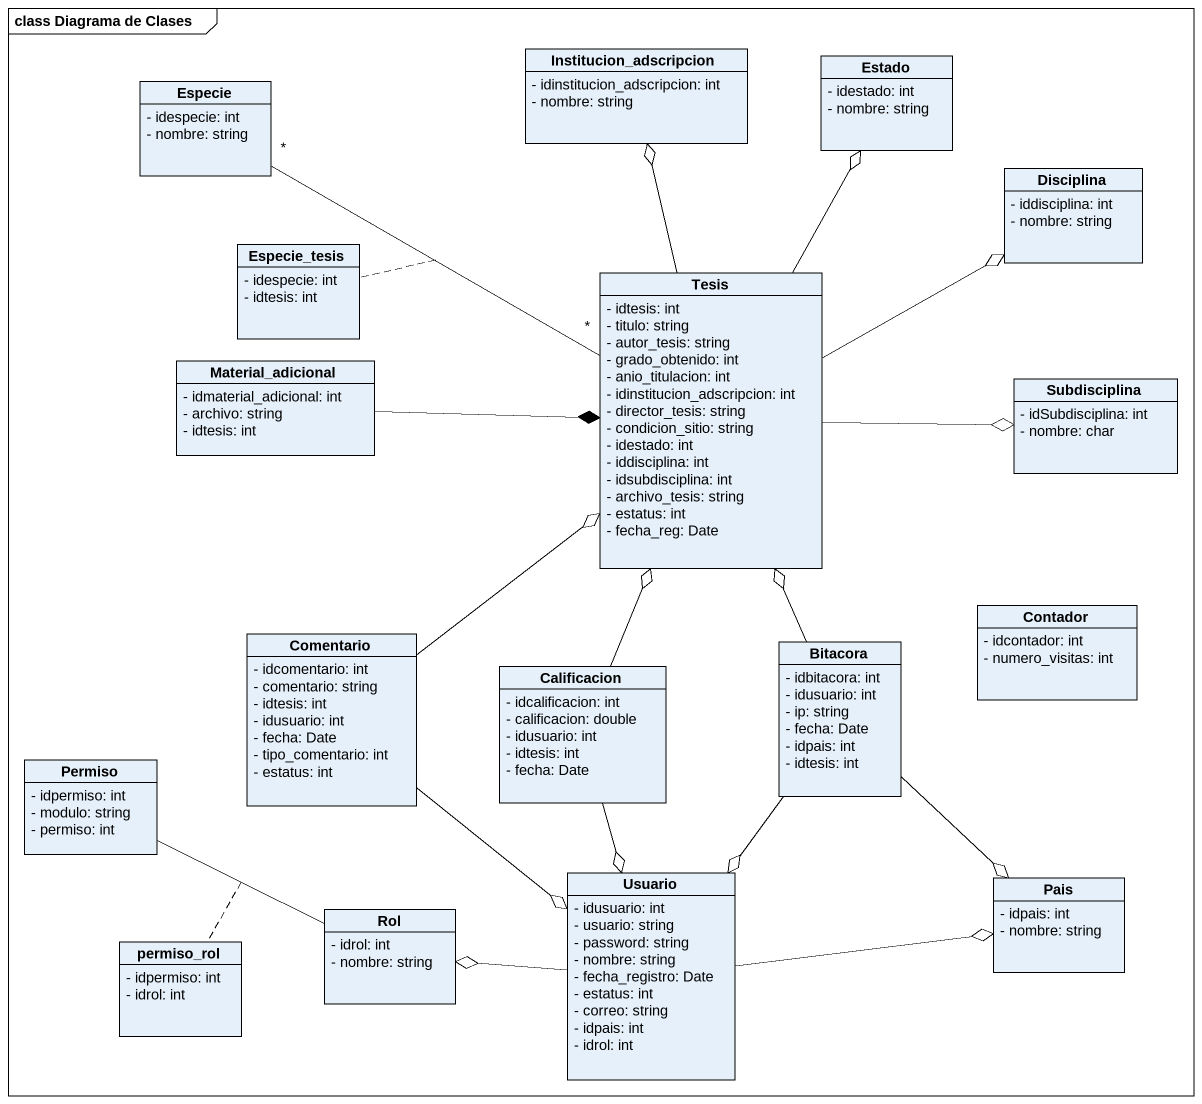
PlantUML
@startuml
mainframe class Diagrama de Clases
hide circle
hide empty members
skinparam classAttributeIconSize 0
class Institucion_adscripcion {
  - idinstitucion_adscripcion: int
  - nombre: string
}
class Especie {
  - idespecie: int
  - nombre: string
}
class Estado {
  - idestado: int
  - nombre: string
}
class Disciplina {
  - iddisciplina: int
  - nombre: string
}
class Especie_tesis {
  - idespecie: int
  - idtesis: int
}
class Tesis {
  - idtesis: int
  - titulo: string
  - autor_tesis: string
  - grado_obtenido: int
  - anio_titulacion: int
  - idinstitucion_adscripcion: int
  - director_tesis: string
  - condicion_sitio: string
  - idestado: int
  - iddisciplina: int
  - idsubdisciplina: int
  - archivo_tesis: string
  - estatus: int
  - fecha_reg: Date
}
class Material_adicional {
  - idmaterial_adicional: int
  - archivo: string
  - idtesis: int
}
class Subdisciplina {
  - idSubdisciplina: int
  - nombre: char
}
class Comentario {
  - idcomentario: int
  - comentario: string
  - idtesis: int
  - idusuario: int
  - fecha: Date
  - tipo_comentario: int
  - estatus: int
}
class Bitacora {
  - idbitacora: int
  - idusuario: int
  - ip: string
  - fecha: Date
  - idpais: int
  - idtesis: int
}
class Contador {
  - idcontador: int
  - numero_visitas: int
}
class Calificacion {
  - idcalificacion: int
  - calificacion: double
  - idusuario: int
  - idtesis: int
  - fecha: Date
}
class Permiso {
  - idpermiso: int
  - modulo: string
  - permiso: int
}
class Usuario {
  - idusuario: int
  - usuario: string
  - password: string
  - nombre: string
  - fecha_registro: Date
  - estatus: int
  - correo: string
  - idpais: int
  - idrol: int
}
class Pais {
  - idpais: int
  - nombre: string
}
class permiso_rol {
  - idpermiso: int
  - idrol: int
}
class Rol {
  - idrol: int
  - nombre: string
}
Especie "*" -right- "*" Tesis
(Especie, Tesis) .. Especie_tesis
Tesis -up-o Institucion_adscripcion
Tesis -up-o Estado
Tesis -right-o Disciplina
Tesis -right-o Subdisciplina
Material_adicional -right-* Tesis
Comentario -up-o Tesis
Comentario --o Usuario
Bitacora -up-o Tesis
Bitacora --o Usuario
Bitacora --o Pais
Calificacion -up-o Tesis
Calificacion --o Usuario
Usuario -right-o Pais
Usuario -left-o Rol
Rol -left- Permiso
(Rol, Permiso) .. permiso_rol
@enduml
